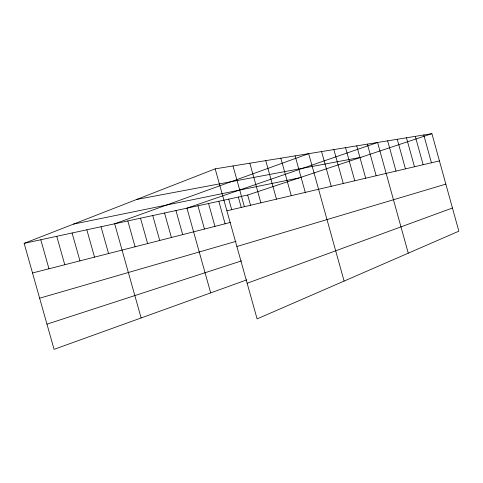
<?xml version="1.0" encoding="UTF-8"?>
<svg xmlns="http://www.w3.org/2000/svg" width="483" height="483" viewBox="0 0 483 483"><rect width="100%" height="100%" fill="white"/><g stroke="black" fill="none" stroke-linecap="round" stroke-linejoin="round"><path stroke-width="0.72" d="M246.789 279.862L54.078 349.342L24.15 243.354L215.176 168.851L431.905 133.658L458.85 231.182L257.101 318.895L215.176 168.851M247.145 283.255L452.444 208.004M24.15 243.354L247.664 195.041L431.905 133.658M46.966 324.159L241.488 260.892M236.875 246.505L445.845 184.114M39.636 298.192L236.024 241.337M32.512 272.973L230.717 222.349M226.895 210.799L439.433 160.905M73.47 224.118L299.164 177.883M136.719 199.449L361.024 157.271M140.505 218.207L147.623 243.571M127.826 220.948L135.077 246.777M141.133 317.953L114.67 223.786L308.673 153.666L344.101 281.07M101.019 226.738L108.56 253.551M86.837 229.805L94.529 257.131M72.094 232.993L79.943 260.856M56.759 236.308L64.77 264.732M40.789 239.761L48.97 268.771M249.838 163.218L260.886 202.818M247.664 195.041L250.659 205.77M233.005 165.953L244.38 206.694M238.354 197.058L241.192 207.225M228.743 199.135L231.737 209.845M218.817 201.278L225.102 223.786M208.553 203.494L214.953 226.376M197.945 205.788L204.454 229.057M210.691 292.879L186.969 208.161L377.591 142.479L408.262 253.177M175.951 210.546L182.695 234.617M164.546 213.009L171.411 237.497M152.737 215.563L159.728 240.48M367.388 144.133L376.16 175.764M356.726 145.866L365.697 178.215M345.556 147.677L354.745 180.787M333.85 149.579L343.268 183.48M321.575 151.571L331.223 186.305M295.107 155.87L305.274 192.403M280.822 158.189L291.261 195.687M265.753 160.64L276.487 199.159M423.772 134.98L431.452 162.783M415.295 136.357L423.144 164.733M406.469 137.788L414.486 166.762M397.255 139.285L405.454 168.887M387.644 140.843L396.018 171.097"/></g></svg>
